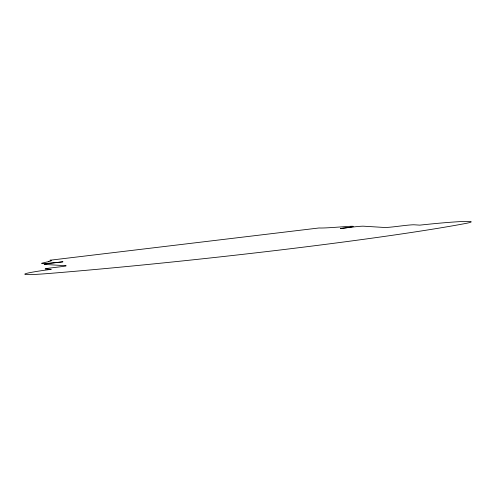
<?xml version="1.0" encoding="UTF-8"?>
<svg xmlns="http://www.w3.org/2000/svg" width="496" height="496" viewBox="0 0 496 496"><rect width="100%" height="100%" fill="white"/><g stroke="black" fill="none" stroke-linecap="round" stroke-linejoin="round"><path stroke-width="0.74" d="M48.732 261.578L42.532 263.029A17.217 0.75 -6.2 0 0 46.072 263.407A17.217 0.75 -6.2 0 0 62.98 261.795L50.561 263.283A8.606 0.378 -6.2 0 0 44.429 264.411L65.956 265.732A8.606 0.378 -6.2 0 1 59.83 266.854L51.547 267.846A8.606 0.378 -6.2 0 0 45.415 268.975L51.212 269.328A51.646 2.251 -6.2 0 0 24.8 274.145A51.646 2.251 -6.2 0 0 50.102 273.383A302.833 13.212 -6.2 0 0 280.24 249.978A302.833 13.212 -6.2 0 0 464.151 223.739A51.646 2.251 -6.2 0 0 464.386 221.439A51.646 2.251 -6.2 0 0 419.771 225.141L413.98 224.781A8.606 0.378 -6.2 0 0 403.546 225.643L395.262 226.635A8.606 0.378 -6.2 0 1 384.828 227.497L363.295 226.176A8.606 0.378 -6.2 0 0 352.861 227.038L340.436 228.526A17.217 0.75 -6.2 0 0 352.78 226.635A17.217 0.75 -6.2 0 0 347.46 226.467L333.473 227.441A47.343 2.065 -6.2 0 1 319.071 227.968L49.898 260.239A47.343 2.065 -6.2 0 1 48.732 261.578"/></g></svg>
